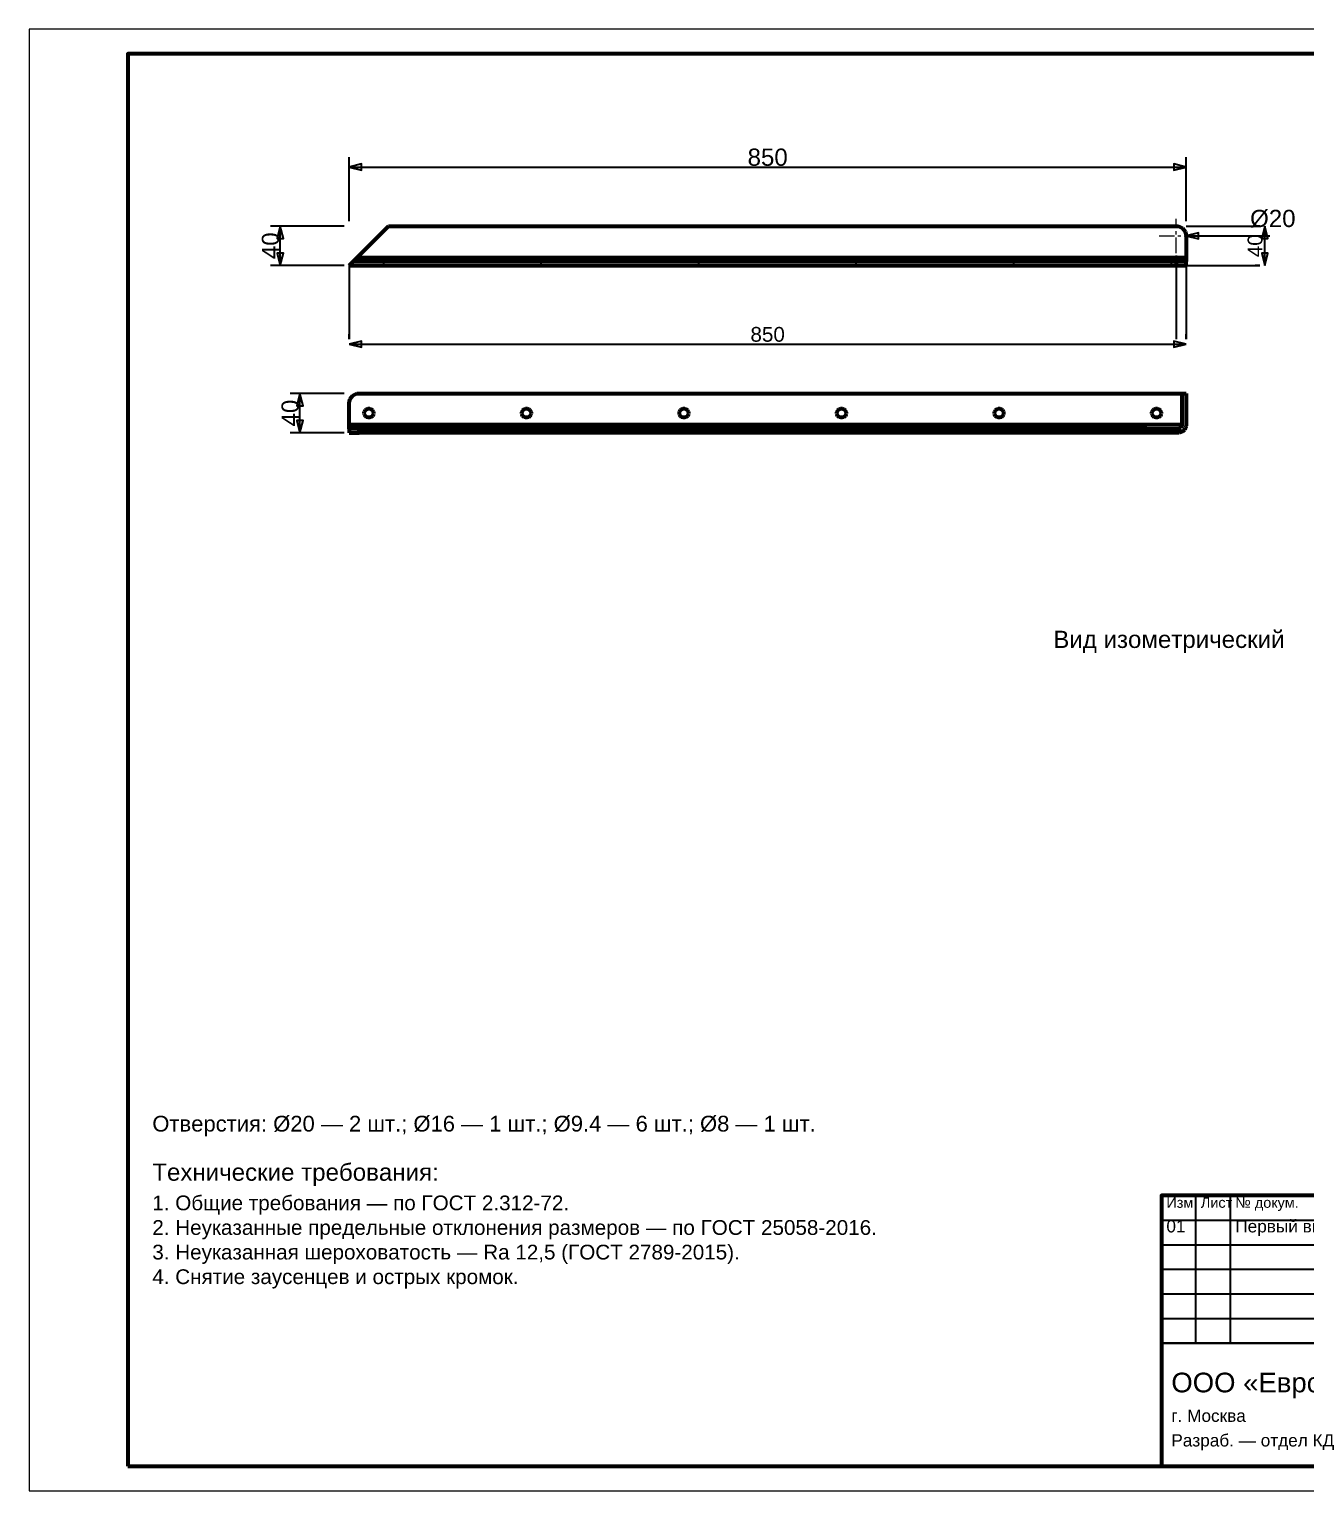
# Model space of a CAD drawing. Header units: millimetres. Extents: x 0 to 420, y 0 to 297.
# Drawn here: x 0 to 259.3, y 0 to 297 of the extents above; entities that cross this region are included whole.
import ezdxf
from ezdxf.enums import TextEntityAlignment as Align

# ---------------------------------------------------------------- set-up
doc = ezdxf.new("R2010")
doc.units = ezdxf.units.MM
doc.linetypes.add('CENTER', pattern=[5.08, 3.175, -0.635, 0.635, -0.635])
doc.linetypes.add('DASHED', pattern=[1.524, 1.27, -0.254])
doc.styles.add('GOST', font='Arial')

msp = doc.modelspace()

# ---------------------------------------------------------------- linework, layer by layer
at = {"color": 7, "lineweight": 35}
for p, q in [((65, 258), (65, 271)), ((235, 258), (235, 271)), ((65, 269), (235, 269)), ((64, 257), (49, 257)), ((51, 249), (51, 257)), ((235, 257), (250, 257)), ((250, 257), (249, 257)), ((251, 249), (251, 257)), ((235, 255), (247, 255)), ((237, 255), (250, 255)), ((247, 255), (252, 255)), ((233, 251), (233, 234)), ((64, 249), (49, 249)), ((65, 249), (65, 234)), ((235, 249), (235, 234)), ((235, 249), (250, 249)), ((250, 249), (249, 249)), ((65, 234), (65, 235)), ((235, 234), (235, 235)), ((65, 233), (235, 233)), ((64, 223), (53, 223)), ((55, 215), (55, 223)), ((64, 215), (53, 215)), ((237, 30), (237, 60)), ((244, 30), (244, 60)), ((230, 55), (278, 55)), ((230, 50), (278, 50)), ((230, 45), (278, 45)), ((230, 40), (278, 40)), ((230, 35), (278, 35)), ((230, 30), (278, 30))]:
    msp.add_line(p, q, dxfattribs=at)
at = {"color": 4, "linetype": 'CENTER', "lineweight": 25}
for p, q in [((233, 251.5), (233, 258.5)), ((229.5, 255), (236.5, 255))]:
    msp.add_line(p, q, dxfattribs=at)
at = {"color": 1, "lineweight": 70}
for p, q in [((73, 257), (66.6, 250.6)), ((73, 257), (233, 257)), ((233, 257), (233.45, 256.95)), ((233.45, 256.95), (233.87, 256.8)), ((233.87, 256.8), (234.25, 256.56)), ((234.25, 256.56), (234.56, 256.25)), ((234.56, 256.25), (234.8, 255.87)), ((234.8, 255.87), (234.95, 255.45)), ((234.95, 255.45), (235, 255)), ((235, 255), (235, 250.6)), ((65.8, 249.8), (65, 249)), ((65.8, 249.8), (65.85, 249.85)), ((65.81, 249.81), (65.8, 249.8)), ((233, 249.8), (65.8, 249.8)), ((65.82, 249.82), (65.81, 249.81)), ((65.84, 249.84), (65.82, 249.82)), ((65.88, 249.88), (65.84, 249.84)), ((65.85, 249.85), (65.91, 249.91)), ((65.92, 249.92), (65.88, 249.88)), ((65.91, 249.91), (65.96, 249.96)), ((65.97, 249.97), (65.92, 249.92)), ((65.96, 249.96), (66.02, 250.02)), ((66.03, 250.03), (65.97, 249.97)), ((66.02, 250.02), (66.07, 250.07)), ((66.1, 250.1), (66.03, 250.03)), ((66.07, 250.07), (66.13, 250.13)), ((66.17, 250.17), (66.1, 250.1)), ((66.13, 250.13), (66.19, 250.19)), ((66.25, 250.25), (66.17, 250.17)), ((66.19, 250.19), (66.24, 250.24)), ((66.24, 250.24), (66.3, 250.3)), ((66.34, 250.34), (66.25, 250.25)), ((66.3, 250.3), (66.36, 250.36)), ((66.42, 250.42), (66.34, 250.34)), ((66.36, 250.36), (66.42, 250.42)), ((66.51, 250.51), (66.42, 250.42)), ((66.42, 250.42), (66.48, 250.48)), ((66.48, 250.48), (66.54, 250.54)), ((66.6, 250.6), (66.51, 250.51)), ((66.54, 250.54), (66.6, 250.6)), ((66.6, 250.6), (235, 250.6)), ((233.22, 249.8), (233, 249.8)), ((233, 249.8), (233, 249)), ((233.45, 249.8), (233.22, 249.8)), ((233.66, 249.8), (233.45, 249.8)), ((233.87, 249.8), (233.66, 249.8)), ((234.06, 249.8), (233.87, 249.8)), ((234.25, 249.8), (234.06, 249.8)), ((234.41, 249.8), (234.25, 249.8)), ((234.56, 249.8), (234.41, 249.8)), ((234.69, 249.8), (234.56, 249.8)), ((234.8, 249.8), (234.69, 249.8)), ((234.89, 249.8), (234.8, 249.8)), ((234.95, 249.8), (234.89, 249.8)), ((234.99, 249.8), (234.95, 249.8)), ((235, 249.8), (234.99, 249.8)), ((235, 250.6), (235, 250.51)), ((235, 250.51), (235, 250.42)), ((235, 250.42), (235, 250.34)), ((235, 250.34), (235, 250.25)), ((235, 250.25), (235, 250.17)), ((235, 250.17), (235, 250.1)), ((235, 250.1), (235, 250.03)), ((235, 250.03), (235, 249.97)), ((235, 249.97), (235, 249.92)), ((235, 249.92), (235, 249.88)), ((235, 249.88), (235, 249.84)), ((235, 249.84), (235, 249.82)), ((235, 249.82), (235, 249.81)), ((235, 249.81), (235, 249.8)), ((235, 249), (235, 249.8)), ((65, 249), (233, 249)), ((233, 249), (233.22, 249)), ((233.22, 249), (233.45, 249)), ((233.45, 249), (233.66, 249)), ((233.66, 249), (233.87, 249)), ((233.87, 249), (234.06, 249)), ((234.06, 249), (234.25, 249)), ((234.25, 249), (234.41, 249)), ((234.41, 249), (234.56, 249)), ((234.56, 249), (234.69, 249)), ((234.69, 249), (234.8, 249)), ((234.8, 249), (234.89, 249)), ((234.89, 249), (234.95, 249)), ((234.95, 249), (234.99, 249)), ((234.99, 249), (235, 249)), ((65.75, 222.56), (66.13, 222.8)), ((66.13, 222.8), (66.55, 222.95)), ((66.55, 222.95), (67, 223)), ((67, 223), (234.2, 223)), ((234.2, 223), (235, 223)), ((234.2, 216.6), (234.2, 223)), ((235, 223), (235, 216.6)), ((65, 221), (65.05, 221.45)), ((65, 216.6), (65, 221)), ((65.05, 221.45), (65.2, 221.87)), ((65.2, 221.87), (65.44, 222.25)), ((65.44, 222.25), (65.75, 222.56)), ((68.28, 219.6), (68.53, 219.81)), ((68.53, 219.81), (68.84, 219.93)), ((68.84, 219.93), (69.16, 219.93)), ((69.16, 219.93), (69.47, 219.81)), ((69.47, 219.81), (69.72, 219.6)), ((100.28, 219.6), (100.53, 219.81)), ((100.53, 219.81), (100.84, 219.93)), ((100.84, 219.93), (101.16, 219.93)), ((101.16, 219.93), (101.47, 219.81)), ((101.47, 219.81), (101.72, 219.6)), ((132.28, 219.6), (132.53, 219.81)), ((132.53, 219.81), (132.84, 219.93)), ((132.84, 219.93), (133.16, 219.93)), ((133.16, 219.93), (133.47, 219.81)), ((133.47, 219.81), (133.72, 219.6)), ((164.28, 219.6), (164.53, 219.81)), ((164.53, 219.81), (164.84, 219.93)), ((164.84, 219.93), (165.16, 219.93)), ((165.16, 219.93), (165.47, 219.81)), ((165.47, 219.81), (165.72, 219.6)), ((196.28, 219.6), (196.53, 219.81)), ((196.53, 219.81), (196.84, 219.93)), ((196.84, 219.93), (197.16, 219.93)), ((197.16, 219.93), (197.47, 219.81)), ((197.47, 219.81), (197.72, 219.6)), ((228.28, 219.6), (228.53, 219.81)), ((228.53, 219.81), (228.84, 219.93)), ((228.84, 219.93), (229.16, 219.93)), ((229.16, 219.93), (229.47, 219.81)), ((229.47, 219.81), (229.72, 219.6)), ((68.06, 219), (68.12, 219.32)), ((68.12, 218.68), (68.06, 219)), ((68.12, 219.32), (68.28, 219.6)), ((68.28, 218.4), (68.12, 218.68)), ((68.53, 218.19), (68.28, 218.4)), ((68.84, 218.07), (68.53, 218.19)), ((69.16, 218.07), (68.84, 218.07)), ((69.47, 218.19), (69.16, 218.07)), ((69.72, 218.4), (69.47, 218.19)), ((69.72, 219.6), (69.88, 219.32)), ((69.88, 218.68), (69.72, 218.4)), ((69.88, 219.32), (69.94, 219)), ((69.94, 219), (69.88, 218.68)), ((100.06, 219), (100.12, 219.32)), ((100.12, 218.68), (100.06, 219)), ((100.12, 219.32), (100.28, 219.6)), ((100.28, 218.4), (100.12, 218.68)), ((100.53, 218.19), (100.28, 218.4)), ((100.84, 218.07), (100.53, 218.19)), ((101.16, 218.07), (100.84, 218.07)), ((101.47, 218.19), (101.16, 218.07)), ((101.72, 218.4), (101.47, 218.19)), ((101.72, 219.6), (101.88, 219.32)), ((101.88, 218.68), (101.72, 218.4)), ((101.88, 219.32), (101.94, 219)), ((101.94, 219), (101.88, 218.68)), ((132.06, 219), (132.12, 219.32)), ((132.12, 218.68), (132.06, 219)), ((132.12, 219.32), (132.28, 219.6)), ((132.28, 218.4), (132.12, 218.68)), ((132.53, 218.19), (132.28, 218.4)), ((132.84, 218.07), (132.53, 218.19)), ((133.16, 218.07), (132.84, 218.07)), ((133.47, 218.19), (133.16, 218.07)), ((133.72, 218.4), (133.47, 218.19)), ((133.72, 219.6), (133.88, 219.32)), ((133.88, 218.68), (133.72, 218.4)), ((133.88, 219.32), (133.94, 219)), ((133.94, 219), (133.88, 218.68)), ((164.06, 219), (164.12, 219.32)), ((164.12, 218.68), (164.06, 219)), ((164.12, 219.32), (164.28, 219.6)), ((164.28, 218.4), (164.12, 218.68)), ((164.53, 218.19), (164.28, 218.4)), ((164.84, 218.07), (164.53, 218.19)), ((165.16, 218.07), (164.84, 218.07)), ((165.47, 218.19), (165.16, 218.07)), ((165.72, 218.4), (165.47, 218.19)), ((165.72, 219.6), (165.88, 219.32)), ((165.88, 218.68), (165.72, 218.4)), ((165.88, 219.32), (165.94, 219)), ((165.94, 219), (165.88, 218.68)), ((196.06, 219), (196.12, 219.32)), ((196.12, 218.68), (196.06, 219)), ((196.12, 219.32), (196.28, 219.6)), ((196.28, 218.4), (196.12, 218.68)), ((196.53, 218.19), (196.28, 218.4)), ((196.84, 218.07), (196.53, 218.19)), ((197.16, 218.07), (196.84, 218.07)), ((197.47, 218.19), (197.16, 218.07)), ((197.72, 218.4), (197.47, 218.19)), ((197.72, 219.6), (197.88, 219.32)), ((197.88, 218.68), (197.72, 218.4)), ((197.88, 219.32), (197.94, 219)), ((197.94, 219), (197.88, 218.68)), ((228.06, 219), (228.12, 219.32)), ((228.12, 218.68), (228.06, 219)), ((228.12, 219.32), (228.28, 219.6)), ((228.28, 218.4), (228.12, 218.68)), ((228.53, 218.19), (228.28, 218.4)), ((228.84, 218.07), (228.53, 218.19)), ((229.16, 218.07), (228.84, 218.07)), ((229.47, 218.19), (229.16, 218.07)), ((229.72, 218.4), (229.47, 218.19)), ((229.72, 219.6), (229.88, 219.32)), ((229.88, 218.68), (229.72, 218.4)), ((229.88, 219.32), (229.94, 219)), ((229.94, 219), (229.88, 218.68)), ((65, 216.51), (65, 216.6)), ((234.2, 216.6), (65, 216.6)), ((65, 216.42), (65, 216.51)), ((65, 216.34), (65, 216.42)), ((65, 216.25), (65, 216.34)), ((65, 216.17), (65, 216.25)), ((65, 216.1), (65, 216.17)), ((65, 216.03), (65, 216.1)), ((65, 215.97), (65, 216.03)), ((65, 215.92), (65, 215.97)), ((65, 215.88), (65, 215.92)), ((65, 215.84), (65, 215.88)), ((65, 215.82), (65, 215.84)), ((65, 215.81), (65, 215.82)), ((65, 215.8), (65, 215.81)), ((65.01, 215.8), (65, 215.8)), ((65, 215.8), (65, 215)), ((65, 215), (65.01, 215)), ((65.05, 215.8), (65.01, 215.8)), ((65.01, 215), (65.05, 215)), ((65.11, 215.8), (65.05, 215.8)), ((65.05, 215), (65.11, 215)), ((65.2, 215.8), (65.11, 215.8)), ((65.11, 215), (65.2, 215)), ((65.31, 215.8), (65.2, 215.8)), ((65.2, 215), (65.31, 215)), ((65.44, 215.8), (65.31, 215.8)), ((65.31, 215), (65.44, 215)), ((65.59, 215.8), (65.44, 215.8)), ((65.44, 215), (65.59, 215)), ((65.75, 215.8), (65.59, 215.8)), ((65.59, 215), (65.75, 215)), ((65.94, 215.8), (65.75, 215.8)), ((65.75, 215), (65.94, 215)), ((66.13, 215.8), (65.94, 215.8)), ((65.94, 215), (66.13, 215)), ((66.34, 215.8), (66.13, 215.8)), ((66.13, 215), (66.34, 215)), ((66.55, 215.8), (66.34, 215.8)), ((66.34, 215), (66.55, 215)), ((66.78, 215.8), (66.55, 215.8)), ((66.55, 215), (66.78, 215)), ((67, 215.8), (66.78, 215.8)), ((66.78, 215), (67, 215)), ((227, 215.8), (67, 215.8)), ((67, 215), (67, 215.8)), ((227, 215), (67, 215)), ((227, 215), (227, 215.8)), ((227, 215.8), (233.4, 215.8)), ((233.4, 215), (227, 215)), ((233.4, 215.8), (233.49, 215.81)), ((233.58, 215.01), (233.4, 215)), ((233.49, 215.81), (233.58, 215.82)), ((233.58, 215.82), (233.66, 215.84)), ((233.76, 215.04), (233.58, 215.01)), ((233.66, 215.84), (233.75, 215.88)), ((233.75, 215.88), (233.83, 215.92)), ((233.93, 215.09), (233.76, 215.04)), ((233.83, 215.92), (233.9, 215.97)), ((233.9, 215.97), (233.97, 216.03)), ((234.09, 215.16), (233.93, 215.09)), ((233.97, 216.03), (234.03, 216.1)), ((234.03, 216.1), (234.08, 216.17)), ((234.08, 216.17), (234.12, 216.25)), ((234.25, 215.25), (234.09, 215.16)), ((234.12, 216.25), (234.16, 216.34)), ((234.16, 216.34), (234.18, 216.42)), ((234.18, 216.42), (234.19, 216.51)), ((234.19, 216.51), (234.2, 216.6)), ((234.4, 215.35), (234.25, 215.25)), ((234.53, 215.47), (234.4, 215.35)), ((234.65, 215.6), (234.53, 215.47)), ((234.75, 215.75), (234.65, 215.6)), ((234.84, 215.91), (234.75, 215.75)), ((234.91, 216.07), (234.84, 215.91)), ((234.96, 216.24), (234.91, 216.07)), ((234.99, 216.42), (234.96, 216.24)), ((235, 216.6), (234.99, 216.42))]:
    msp.add_line(p, q, dxfattribs=at)
at = {"color": 5, "linetype": 'DASHED', "lineweight": 35}
for p, q in [((66.6, 250.6), (73, 257)), ((73, 257), (233, 257)), ((233.45, 256.95), (233, 257)), ((233.87, 256.8), (233.45, 256.95)), ((234.25, 256.56), (233.87, 256.8)), ((234.56, 256.25), (234.25, 256.56)), ((234.8, 255.87), (234.56, 256.25)), ((234.95, 255.45), (234.8, 255.87)), ((235, 255), (234.95, 255.45)), ((235, 250.6), (235, 255)), ((65.43, 249.43), (65.51, 249.51)), ((65.51, 249.51), (65.6, 249.6)), ((65.6, 249.6), (65.7, 249.7)), ((65.7, 249.7), (65.8, 249.8)), ((65.8, 249.8), (235, 249.8)), ((70.08, 249.8), (70.06, 249.8)), ((70.06, 249.8), (70.08, 249.8)), ((70.15, 249.8), (70.08, 249.8)), ((70.08, 249.8), (70.15, 249.8)), ((70.27, 249.8), (70.15, 249.8)), ((70.15, 249.8), (70.27, 249.8)), ((70.41, 249.8), (70.27, 249.8)), ((70.27, 249.8), (70.41, 249.8)), ((70.59, 249.8), (70.41, 249.8)), ((70.41, 249.8), (70.59, 249.8)), ((70.79, 249.8), (70.59, 249.8)), ((70.59, 249.8), (70.79, 249.8)), ((71, 249.8), (70.79, 249.8)), ((70.79, 249.8), (71, 249.8)), ((71.21, 249.8), (71, 249.8)), ((71, 249.8), (71.21, 249.8)), ((71.41, 249.8), (71.21, 249.8)), ((71.21, 249.8), (71.41, 249.8)), ((71.59, 249.8), (71.41, 249.8)), ((71.41, 249.8), (71.59, 249.8)), ((71.73, 249.8), (71.59, 249.8)), ((71.59, 249.8), (71.73, 249.8)), ((71.85, 249.8), (71.73, 249.8)), ((71.73, 249.8), (71.85, 249.8)), ((71.92, 249.8), (71.85, 249.8)), ((71.85, 249.8), (71.92, 249.8)), ((71.94, 249.8), (71.92, 249.8)), ((71.92, 249.8), (71.94, 249.8)), ((71.94, 249.8), (71.94, 249)), ((102.08, 249.8), (102.06, 249.8)), ((102.06, 249.8), (102.08, 249.8)), ((102.15, 249.8), (102.08, 249.8)), ((102.08, 249.8), (102.15, 249.8)), ((102.27, 249.8), (102.15, 249.8)), ((102.15, 249.8), (102.27, 249.8)), ((102.41, 249.8), (102.27, 249.8)), ((102.27, 249.8), (102.41, 249.8)), ((102.59, 249.8), (102.41, 249.8)), ((102.41, 249.8), (102.59, 249.8)), ((102.79, 249.8), (102.59, 249.8)), ((102.59, 249.8), (102.79, 249.8)), ((103, 249.8), (102.79, 249.8)), ((102.79, 249.8), (103, 249.8)), ((103.21, 249.8), (103, 249.8)), ((103, 249.8), (103.21, 249.8)), ((103.41, 249.8), (103.21, 249.8)), ((103.21, 249.8), (103.41, 249.8)), ((103.59, 249.8), (103.41, 249.8)), ((103.41, 249.8), (103.59, 249.8)), ((103.73, 249.8), (103.59, 249.8)), ((103.59, 249.8), (103.73, 249.8)), ((103.85, 249.8), (103.73, 249.8)), ((103.73, 249.8), (103.85, 249.8)), ((103.92, 249.8), (103.85, 249.8)), ((103.85, 249.8), (103.92, 249.8)), ((103.94, 249.8), (103.92, 249.8)), ((103.92, 249.8), (103.94, 249.8)), ((103.94, 249.8), (103.94, 249)), ((134.08, 249.8), (134.06, 249.8)), ((134.06, 249.8), (134.08, 249.8)), ((134.15, 249.8), (134.08, 249.8)), ((134.08, 249.8), (134.15, 249.8)), ((134.27, 249.8), (134.15, 249.8)), ((134.15, 249.8), (134.27, 249.8)), ((134.41, 249.8), (134.27, 249.8)), ((134.27, 249.8), (134.41, 249.8)), ((134.59, 249.8), (134.41, 249.8)), ((134.41, 249.8), (134.59, 249.8)), ((134.79, 249.8), (134.59, 249.8)), ((134.59, 249.8), (134.79, 249.8)), ((135, 249.8), (134.79, 249.8)), ((134.79, 249.8), (135, 249.8)), ((135.21, 249.8), (135, 249.8)), ((135, 249.8), (135.21, 249.8)), ((135.41, 249.8), (135.21, 249.8)), ((135.21, 249.8), (135.41, 249.8)), ((135.59, 249.8), (135.41, 249.8)), ((135.41, 249.8), (135.59, 249.8)), ((135.73, 249.8), (135.59, 249.8)), ((135.59, 249.8), (135.73, 249.8)), ((135.85, 249.8), (135.73, 249.8)), ((135.73, 249.8), (135.85, 249.8)), ((135.92, 249.8), (135.85, 249.8)), ((135.85, 249.8), (135.92, 249.8)), ((135.94, 249.8), (135.92, 249.8)), ((135.92, 249.8), (135.94, 249.8)), ((135.94, 249.8), (135.94, 249)), ((166.08, 249.8), (166.06, 249.8)), ((166.06, 249.8), (166.08, 249.8)), ((166.15, 249.8), (166.08, 249.8)), ((166.08, 249.8), (166.15, 249.8)), ((166.27, 249.8), (166.15, 249.8)), ((166.15, 249.8), (166.27, 249.8)), ((166.41, 249.8), (166.27, 249.8)), ((166.27, 249.8), (166.41, 249.8)), ((166.59, 249.8), (166.41, 249.8)), ((166.41, 249.8), (166.59, 249.8)), ((166.79, 249.8), (166.59, 249.8)), ((166.59, 249.8), (166.79, 249.8)), ((167, 249.8), (166.79, 249.8)), ((166.79, 249.8), (167, 249.8)), ((167.21, 249.8), (167, 249.8)), ((167, 249.8), (167.21, 249.8)), ((167.41, 249.8), (167.21, 249.8)), ((167.21, 249.8), (167.41, 249.8)), ((167.59, 249.8), (167.41, 249.8)), ((167.41, 249.8), (167.59, 249.8)), ((167.73, 249.8), (167.59, 249.8)), ((167.59, 249.8), (167.73, 249.8)), ((167.85, 249.8), (167.73, 249.8)), ((167.73, 249.8), (167.85, 249.8)), ((167.92, 249.8), (167.85, 249.8)), ((167.85, 249.8), (167.92, 249.8)), ((167.94, 249.8), (167.92, 249.8)), ((167.92, 249.8), (167.94, 249.8)), ((167.94, 249.8), (167.94, 249)), ((198.08, 249.8), (198.06, 249.8)), ((198.06, 249.8), (198.08, 249.8)), ((198.15, 249.8), (198.08, 249.8)), ((198.08, 249.8), (198.15, 249.8)), ((198.27, 249.8), (198.15, 249.8)), ((198.15, 249.8), (198.27, 249.8)), ((198.41, 249.8), (198.27, 249.8)), ((198.27, 249.8), (198.41, 249.8)), ((198.59, 249.8), (198.41, 249.8)), ((198.41, 249.8), (198.59, 249.8)), ((198.79, 249.8), (198.59, 249.8)), ((198.59, 249.8), (198.79, 249.8)), ((199, 249.8), (198.79, 249.8)), ((198.79, 249.8), (199, 249.8)), ((199.21, 249.8), (199, 249.8)), ((199, 249.8), (199.21, 249.8)), ((199.41, 249.8), (199.21, 249.8)), ((199.21, 249.8), (199.41, 249.8)), ((199.59, 249.8), (199.41, 249.8)), ((199.41, 249.8), (199.59, 249.8)), ((199.73, 249.8), (199.59, 249.8)), ((199.59, 249.8), (199.73, 249.8)), ((199.85, 249.8), (199.73, 249.8)), ((199.73, 249.8), (199.85, 249.8)), ((199.92, 249.8), (199.85, 249.8)), ((199.85, 249.8), (199.92, 249.8)), ((199.94, 249.8), (199.92, 249.8)), ((199.92, 249.8), (199.94, 249.8)), ((199.94, 249.8), (199.94, 249)), ((230.08, 249.8), (230.06, 249.8)), ((230.06, 249.8), (230.08, 249.8)), ((230.15, 249.8), (230.08, 249.8)), ((230.08, 249.8), (230.15, 249.8)), ((230.27, 249.8), (230.15, 249.8)), ((230.15, 249.8), (230.27, 249.8)), ((230.41, 249.8), (230.27, 249.8)), ((230.27, 249.8), (230.41, 249.8)), ((230.59, 249.8), (230.41, 249.8)), ((230.41, 249.8), (230.59, 249.8)), ((230.79, 249.8), (230.59, 249.8)), ((230.59, 249.8), (230.79, 249.8)), ((231, 249.8), (230.79, 249.8)), ((230.79, 249.8), (231, 249.8)), ((231.21, 249.8), (231, 249.8)), ((231, 249.8), (231.21, 249.8)), ((231.41, 249.8), (231.21, 249.8)), ((231.21, 249.8), (231.41, 249.8)), ((231.59, 249.8), (231.41, 249.8)), ((231.41, 249.8), (231.59, 249.8)), ((231.73, 249.8), (231.59, 249.8)), ((231.59, 249.8), (231.73, 249.8)), ((231.85, 249.8), (231.73, 249.8)), ((231.73, 249.8), (231.85, 249.8)), ((231.92, 249.8), (231.85, 249.8)), ((231.85, 249.8), (231.92, 249.8)), ((231.94, 249.8), (231.92, 249.8)), ((231.92, 249.8), (231.94, 249.8)), ((231.94, 249.8), (231.94, 249)), ((235, 250.42), (235, 250.6)), ((235, 250.24), (235, 250.42)), ((235, 250.07), (235, 250.24)), ((235, 249.91), (235, 250.07)), ((235, 249.75), (235, 249.91)), ((235, 249.8), (235, 249)), ((235, 249.6), (235, 249.75)), ((235, 249.47), (235, 249.6)), ((65, 249), (65.02, 249.02)), ((65, 249), (65, 249)), ((235, 249), (65, 249)), ((65.02, 249.02), (65.04, 249.04)), ((65.04, 249.04), (65.07, 249.07)), ((65.07, 249.07), (65.11, 249.11)), ((65.11, 249.11), (65.16, 249.16)), ((65.16, 249.16), (65.21, 249.21)), ((65.21, 249.21), (65.28, 249.28)), ((65.28, 249.28), (65.35, 249.35)), ((65.35, 249.35), (65.43, 249.43)), ((70.08, 249), (70.06, 249)), ((70.06, 249), (70.08, 249)), ((70.15, 249), (70.08, 249)), ((70.08, 249), (70.15, 249)), ((70.27, 249), (70.15, 249)), ((70.15, 249), (70.27, 249)), ((70.41, 249), (70.27, 249)), ((70.27, 249), (70.41, 249)), ((70.59, 249), (70.41, 249)), ((70.41, 249), (70.59, 249)), ((70.79, 249), (70.59, 249)), ((70.59, 249), (70.79, 249)), ((71, 249), (70.79, 249)), ((70.79, 249), (71, 249)), ((71.21, 249), (71, 249)), ((71, 249), (71.21, 249)), ((71.41, 249), (71.21, 249)), ((71.21, 249), (71.41, 249)), ((71.59, 249), (71.41, 249)), ((71.41, 249), (71.59, 249)), ((71.73, 249), (71.59, 249)), ((71.59, 249), (71.73, 249)), ((71.85, 249), (71.73, 249)), ((71.73, 249), (71.85, 249)), ((71.92, 249), (71.85, 249)), ((71.85, 249), (71.92, 249)), ((71.94, 249), (71.92, 249)), ((71.92, 249), (71.94, 249)), ((102.08, 249), (102.06, 249)), ((102.06, 249), (102.08, 249)), ((102.15, 249), (102.08, 249)), ((102.08, 249), (102.15, 249)), ((102.27, 249), (102.15, 249)), ((102.15, 249), (102.27, 249)), ((102.41, 249), (102.27, 249)), ((102.27, 249), (102.41, 249)), ((102.59, 249), (102.41, 249)), ((102.41, 249), (102.59, 249)), ((102.79, 249), (102.59, 249)), ((102.59, 249), (102.79, 249)), ((103, 249), (102.79, 249)), ((102.79, 249), (103, 249)), ((103.21, 249), (103, 249)), ((103, 249), (103.21, 249)), ((103.41, 249), (103.21, 249)), ((103.21, 249), (103.41, 249)), ((103.59, 249), (103.41, 249)), ((103.41, 249), (103.59, 249)), ((103.73, 249), (103.59, 249)), ((103.59, 249), (103.73, 249)), ((103.85, 249), (103.73, 249)), ((103.73, 249), (103.85, 249)), ((103.92, 249), (103.85, 249)), ((103.85, 249), (103.92, 249)), ((103.94, 249), (103.92, 249)), ((103.92, 249), (103.94, 249)), ((134.08, 249), (134.06, 249)), ((134.06, 249), (134.08, 249)), ((134.15, 249), (134.08, 249)), ((134.08, 249), (134.15, 249)), ((134.27, 249), (134.15, 249)), ((134.15, 249), (134.27, 249)), ((134.41, 249), (134.27, 249)), ((134.27, 249), (134.41, 249)), ((134.59, 249), (134.41, 249)), ((134.41, 249), (134.59, 249)), ((134.79, 249), (134.59, 249)), ((134.59, 249), (134.79, 249)), ((135, 249), (134.79, 249)), ((134.79, 249), (135, 249)), ((135.21, 249), (135, 249)), ((135, 249), (135.21, 249)), ((135.41, 249), (135.21, 249)), ((135.21, 249), (135.41, 249)), ((135.59, 249), (135.41, 249)), ((135.41, 249), (135.59, 249)), ((135.73, 249), (135.59, 249)), ((135.59, 249), (135.73, 249)), ((135.85, 249), (135.73, 249)), ((135.73, 249), (135.85, 249)), ((135.92, 249), (135.85, 249)), ((135.85, 249), (135.92, 249)), ((135.94, 249), (135.92, 249)), ((135.92, 249), (135.94, 249)), ((166.08, 249), (166.06, 249)), ((166.06, 249), (166.08, 249)), ((166.15, 249), (166.08, 249)), ((166.08, 249), (166.15, 249)), ((166.27, 249), (166.15, 249)), ((166.15, 249), (166.27, 249)), ((166.41, 249), (166.27, 249)), ((166.27, 249), (166.41, 249)), ((166.59, 249), (166.41, 249)), ((166.41, 249), (166.59, 249)), ((166.79, 249), (166.59, 249)), ((166.59, 249), (166.79, 249)), ((167, 249), (166.79, 249)), ((166.79, 249), (167, 249)), ((167.21, 249), (167, 249)), ((167, 249), (167.21, 249)), ((167.41, 249), (167.21, 249)), ((167.21, 249), (167.41, 249)), ((167.59, 249), (167.41, 249)), ((167.41, 249), (167.59, 249)), ((167.73, 249), (167.59, 249)), ((167.59, 249), (167.73, 249)), ((167.85, 249), (167.73, 249)), ((167.73, 249), (167.85, 249)), ((167.92, 249), (167.85, 249)), ((167.85, 249), (167.92, 249)), ((167.94, 249), (167.92, 249)), ((167.92, 249), (167.94, 249)), ((198.08, 249), (198.06, 249)), ((198.06, 249), (198.08, 249)), ((198.15, 249), (198.08, 249)), ((198.08, 249), (198.15, 249)), ((198.27, 249), (198.15, 249)), ((198.15, 249), (198.27, 249)), ((198.41, 249), (198.27, 249)), ((198.27, 249), (198.41, 249)), ((198.59, 249), (198.41, 249)), ((198.41, 249), (198.59, 249)), ((198.79, 249), (198.59, 249)), ((198.59, 249), (198.79, 249)), ((199, 249), (198.79, 249)), ((198.79, 249), (199, 249)), ((199.21, 249), (199, 249)), ((199, 249), (199.21, 249)), ((199.41, 249), (199.21, 249)), ((199.21, 249), (199.41, 249)), ((199.59, 249), (199.41, 249)), ((199.41, 249), (199.59, 249)), ((199.73, 249), (199.59, 249)), ((199.59, 249), (199.73, 249)), ((199.85, 249), (199.73, 249)), ((199.73, 249), (199.85, 249)), ((199.92, 249), (199.85, 249)), ((199.85, 249), (199.92, 249)), ((199.94, 249), (199.92, 249)), ((199.92, 249), (199.94, 249)), ((230.08, 249), (230.06, 249)), ((230.06, 249), (230.08, 249)), ((230.15, 249), (230.08, 249)), ((230.08, 249), (230.15, 249)), ((230.27, 249), (230.15, 249)), ((230.15, 249), (230.27, 249)), ((230.41, 249), (230.27, 249)), ((230.27, 249), (230.41, 249)), ((230.59, 249), (230.41, 249)), ((230.41, 249), (230.59, 249)), ((230.79, 249), (230.59, 249)), ((230.59, 249), (230.79, 249)), ((231, 249), (230.79, 249)), ((230.79, 249), (231, 249)), ((231.21, 249), (231, 249)), ((231, 249), (231.21, 249)), ((231.41, 249), (231.21, 249)), ((231.21, 249), (231.41, 249)), ((231.59, 249), (231.41, 249)), ((231.41, 249), (231.59, 249)), ((231.73, 249), (231.59, 249)), ((231.59, 249), (231.73, 249)), ((231.85, 249), (231.73, 249)), ((231.73, 249), (231.85, 249)), ((231.92, 249), (231.85, 249)), ((231.85, 249), (231.92, 249)), ((231.94, 249), (231.92, 249)), ((231.92, 249), (231.94, 249)), ((235, 249.35), (235, 249.47)), ((235, 249.25), (235, 249.35)), ((235, 249.16), (235, 249.25)), ((235, 249.09), (235, 249.16)), ((235, 249.04), (235, 249.09)), ((235, 249.01), (235, 249.04)), ((235, 249), (235, 249.01)), ((66.13, 222.8), (65.75, 222.56)), ((66.55, 222.95), (66.13, 222.8)), ((67, 223), (66.55, 222.95)), ((235, 223), (67, 223)), ((65.05, 221.45), (65, 221)), ((65, 221), (65, 216.6)), ((65.2, 221.87), (65.05, 221.45)), ((65.44, 222.25), (65.2, 221.87)), ((65.75, 222.56), (65.44, 222.25)), ((68.53, 219.81), (68.28, 219.6)), ((68.84, 219.93), (68.53, 219.81)), ((69.16, 219.93), (68.84, 219.93)), ((69.47, 219.81), (69.16, 219.93)), ((69.72, 219.6), (69.47, 219.81)), ((100.53, 219.81), (100.28, 219.6)), ((100.84, 219.93), (100.53, 219.81)), ((101.16, 219.93), (100.84, 219.93)), ((101.47, 219.81), (101.16, 219.93)), ((101.72, 219.6), (101.47, 219.81)), ((132.53, 219.81), (132.28, 219.6)), ((132.84, 219.93), (132.53, 219.81)), ((133.16, 219.93), (132.84, 219.93)), ((133.47, 219.81), (133.16, 219.93)), ((133.72, 219.6), (133.47, 219.81)), ((164.53, 219.81), (164.28, 219.6)), ((164.84, 219.93), (164.53, 219.81)), ((165.16, 219.93), (164.84, 219.93)), ((165.47, 219.81), (165.16, 219.93)), ((165.72, 219.6), (165.47, 219.81)), ((196.53, 219.81), (196.28, 219.6)), ((196.84, 219.93), (196.53, 219.81)), ((197.16, 219.93), (196.84, 219.93)), ((197.47, 219.81), (197.16, 219.93)), ((197.72, 219.6), (197.47, 219.81)), ((228.53, 219.81), (228.28, 219.6)), ((228.84, 219.93), (228.53, 219.81)), ((229.16, 219.93), (228.84, 219.93)), ((229.47, 219.81), (229.16, 219.93)), ((229.72, 219.6), (229.47, 219.81)), ((68.12, 219.32), (68.06, 219)), ((68.06, 219), (68.12, 218.68)), ((68.28, 219.6), (68.12, 219.32)), ((68.12, 218.68), (68.28, 218.4)), ((68.28, 218.4), (68.53, 218.19)), ((68.53, 218.19), (68.84, 218.07)), ((68.84, 218.07), (69.16, 218.07)), ((69.16, 218.07), (69.47, 218.19)), ((69.47, 218.19), (69.72, 218.4)), ((69.88, 219.32), (69.72, 219.6)), ((69.72, 218.4), (69.88, 218.68)), ((69.94, 219), (69.88, 219.32)), ((69.88, 218.68), (69.94, 219)), ((100.12, 219.32), (100.06, 219)), ((100.06, 219), (100.12, 218.68)), ((100.28, 219.6), (100.12, 219.32)), ((100.12, 218.68), (100.28, 218.4)), ((100.28, 218.4), (100.53, 218.19)), ((100.53, 218.19), (100.84, 218.07)), ((100.84, 218.07), (101.16, 218.07)), ((101.16, 218.07), (101.47, 218.19)), ((101.47, 218.19), (101.72, 218.4)), ((101.88, 219.32), (101.72, 219.6)), ((101.72, 218.4), (101.88, 218.68)), ((101.94, 219), (101.88, 219.32)), ((101.88, 218.68), (101.94, 219)), ((132.12, 219.32), (132.06, 219)), ((132.06, 219), (132.12, 218.68)), ((132.28, 219.6), (132.12, 219.32)), ((132.12, 218.68), (132.28, 218.4)), ((132.28, 218.4), (132.53, 218.19)), ((132.53, 218.19), (132.84, 218.07)), ((132.84, 218.07), (133.16, 218.07)), ((133.16, 218.07), (133.47, 218.19)), ((133.47, 218.19), (133.72, 218.4)), ((133.88, 219.32), (133.72, 219.6)), ((133.72, 218.4), (133.88, 218.68)), ((133.94, 219), (133.88, 219.32)), ((133.88, 218.68), (133.94, 219)), ((164.12, 219.32), (164.06, 219)), ((164.06, 219), (164.12, 218.68)), ((164.28, 219.6), (164.12, 219.32)), ((164.12, 218.68), (164.28, 218.4)), ((164.28, 218.4), (164.53, 218.19)), ((164.53, 218.19), (164.84, 218.07)), ((164.84, 218.07), (165.16, 218.07)), ((165.16, 218.07), (165.47, 218.19)), ((165.47, 218.19), (165.72, 218.4)), ((165.88, 219.32), (165.72, 219.6)), ((165.72, 218.4), (165.88, 218.68)), ((165.94, 219), (165.88, 219.32)), ((165.88, 218.68), (165.94, 219)), ((196.12, 219.32), (196.06, 219)), ((196.06, 219), (196.12, 218.68)), ((196.28, 219.6), (196.12, 219.32)), ((196.12, 218.68), (196.28, 218.4)), ((196.28, 218.4), (196.53, 218.19)), ((196.53, 218.19), (196.84, 218.07)), ((196.84, 218.07), (197.16, 218.07)), ((197.16, 218.07), (197.47, 218.19)), ((197.47, 218.19), (197.72, 218.4)), ((197.88, 219.32), (197.72, 219.6)), ((197.72, 218.4), (197.88, 218.68)), ((197.94, 219), (197.88, 219.32)), ((197.88, 218.68), (197.94, 219)), ((228.12, 219.32), (228.06, 219)), ((228.06, 219), (228.12, 218.68)), ((228.28, 219.6), (228.12, 219.32)), ((228.12, 218.68), (228.28, 218.4)), ((228.28, 218.4), (228.53, 218.19)), ((228.53, 218.19), (228.84, 218.07)), ((228.84, 218.07), (229.16, 218.07)), ((229.16, 218.07), (229.47, 218.19)), ((229.47, 218.19), (229.72, 218.4)), ((229.88, 219.32), (229.72, 219.6)), ((229.72, 218.4), (229.88, 218.68)), ((229.94, 219), (229.88, 219.32)), ((229.88, 218.68), (229.94, 219)), ((65, 216.6), (65, 216.42)), ((65, 216.42), (65, 216.24)), ((65, 216.24), (65, 216.07)), ((65, 216.07), (65, 215.91)), ((65, 215.91), (65, 215.75)), ((233.4, 215.8), (65, 215.8)), ((65, 215.8), (65, 215)), ((65, 215.75), (65, 215.6)), ((65, 215.6), (65, 215.47)), ((65, 215.47), (65, 215.35)), ((65, 215.35), (65, 215.25)), ((65, 215.25), (65, 215.16)), ((65, 215.16), (65, 215.09)), ((65, 215.09), (65, 215.04)), ((65, 215.04), (65, 215.01)), ((65, 215.01), (65, 215)), ((65, 215), (233.4, 215))]:
    msp.add_line(p, q, dxfattribs=at)
at = {"color": 7, "lineweight": 25}
msp.add_lwpolyline([(0, 0), (420, 0), (420, 297), (0, 297)], close=True, dxfattribs=at)
at = {"color": 7, "lineweight": 70}
for points in [[(20, 5), (415, 5), (415, 292), (20, 292)], [(230, 5), (415, 5), (415, 60), (230, 60)]]:
    msp.add_lwpolyline(points, close=True, dxfattribs=at)
at = {"color": 7, "lineweight": 35}
for points in [[(65, 269), (67.5, 268.38), (67.5, 269.62)], [(235, 269), (232.5, 269.62), (232.5, 268.38)], [(51, 257), (50.38, 254.5), (51.63, 254.5)], [(235, 255), (237.5, 254.38), (237.5, 255.62)], [(251, 257), (250.38, 254.5), (251.63, 254.5)], [(51, 249), (51.63, 251.5), (50.38, 251.5)], [(251, 249), (251.63, 251.5), (250.38, 251.5)], [(65, 233), (67.5, 232.38), (67.5, 233.62)], [(235, 233), (232.5, 233.62), (232.5, 232.38)], [(55, 223), (54.38, 220.5), (55.62, 220.5)], [(55, 215), (55.62, 217.5), (54.38, 217.5)], [(230, 5), (278, 5), (278, 30), (230, 30)]]:
    msp.add_lwpolyline(points, close=True, dxfattribs=at)

# ---------------------------------------------------------------- texts
at = {"color": 7, "style": 'GOST'}
for height, p in [(3.5, (150, 271)), (3, (150, 235))]:
    msp.add_text('850', height=height, dxfattribs=at).set_placement(p, align=Align.MIDDLE)
msp.add_text('Ø20', height=3.5, dxfattribs=at).set_placement((248, 256.8))
for height, p in [(3.5, (49, 253)), (3, (249, 253)), (3.5, (53, 219))]:
    msp.add_text('40', height=height, rotation=90, dxfattribs=at).set_placement(p, align=Align.MIDDLE)
at = {"color": 3, "style": 'GOST'}
msp.add_text('Вид изометрический', height=3.5, dxfattribs=at).set_placement((255, 171.27), align=Align.RIGHT)
at = {"color": 6, "style": 'GOST'}
msp.add_text('Отверстия: Ø20 — 2 шт.; Ø16 — 1 шт.; Ø9.4 — 6 шт.; Ø8 — 1 шт.', height=3.2, dxfattribs=at).set_placement((25, 73))
at = {"color": 3, "style": 'GOST'}
for s, height, p in [('Технические требования:', 3.5, (25, 63)), ('1. Общие требования — по ГОСТ 2.312-72.', 3, (25, 57)), ('Изм.', 2.1, (231, 57.5)), ('Лист', 2.1, (238, 57.5)), ('№ докум.', 2.1, (245, 57.5)), ('2. Неуказанные предельные отклонения размеров — по ГОСТ 25058-2016.', 3, (25, 52)), ('01', 2.5, (231, 52.5)), ('Первый выпуск', 2.5, (245, 52.5)), ('3. Неуказанная шероховатость — Ra 12,5 (ГОСТ 2789-2015).', 3, (25, 47)), ('4. Снятие заусенцев и острых кромок.', 3, (25, 42)), ('ООО «Европит»', 4, (232, 20)), ('г. Москва', 2.5, (232, 14)), ('Разраб. — отдел КД', 2.5, (232, 9))]:
    msp.add_text(s, height=height, dxfattribs=at).set_placement(p)

doc.saveas('drawing.dxf')
